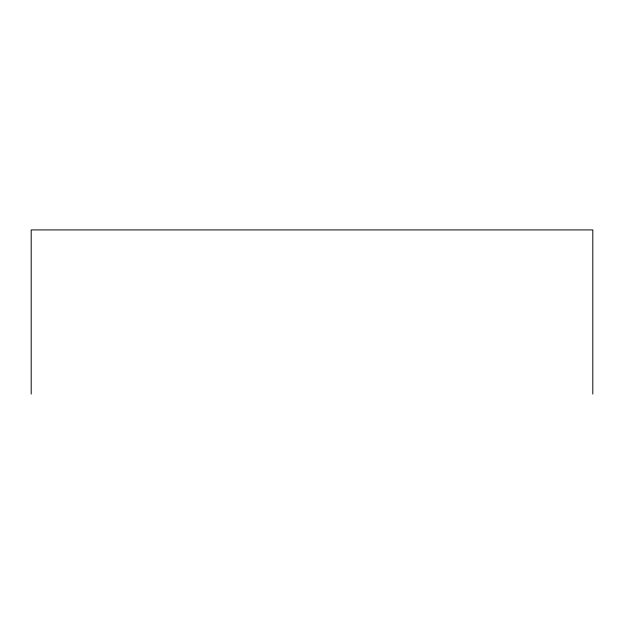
<?xml version="1.0" encoding="UTF-8"?>
<svg xmlns="http://www.w3.org/2000/svg" width="624" height="624" viewBox="0 0 624 624"><rect width="100%" height="100%" fill="white"/><g stroke="black" fill="none" stroke-linecap="round" stroke-linejoin="round"><path stroke-width="0.94" d="M592.8 394.079L592.8 229.921L31.2 229.921L31.2 394.079"/></g></svg>
